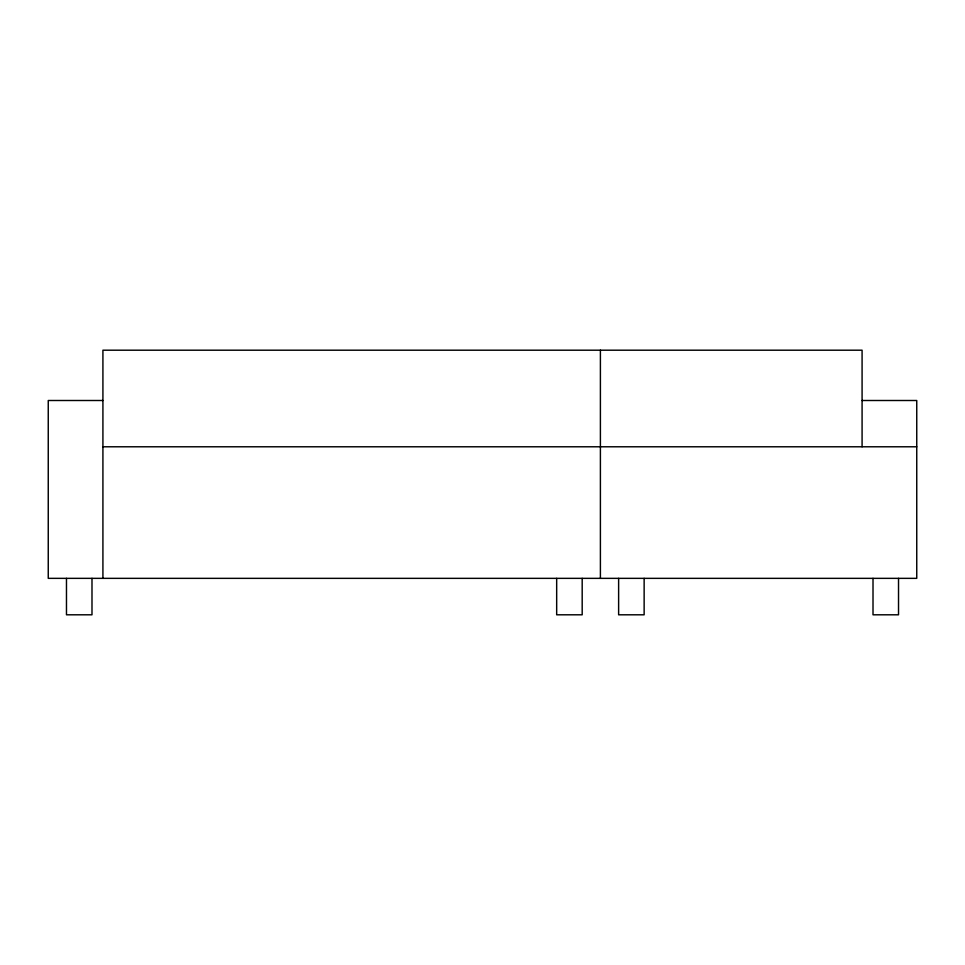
<?xml version="1.0" encoding="UTF-8"?>
<svg xmlns="http://www.w3.org/2000/svg" width="965" height="965" viewBox="0 0 965 965"><rect width="100%" height="100%" fill="white"/><g stroke="black" fill="none" stroke-linecap="round" stroke-linejoin="round"><path stroke-width="1.45" d="M102.917 400.499L48.25 400.499L48.25 578.349L916.75 578.349L916.75 400.499L862.083 400.499M102.917 446.783L916.75 446.783M898.524 578.349L898.524 614.802L873.011 614.802L873.011 578.349M862.083 446.783L862.083 350.199L102.917 350.199L102.917 578.349M644.138 578.349L644.138 614.802L618.625 614.802L618.625 578.349M600.399 350.199L600.399 578.349M582.184 578.349L582.184 614.802L556.672 614.802L556.672 578.349M91.989 578.349L91.989 614.802L66.476 614.802L66.476 578.349"/></g></svg>
